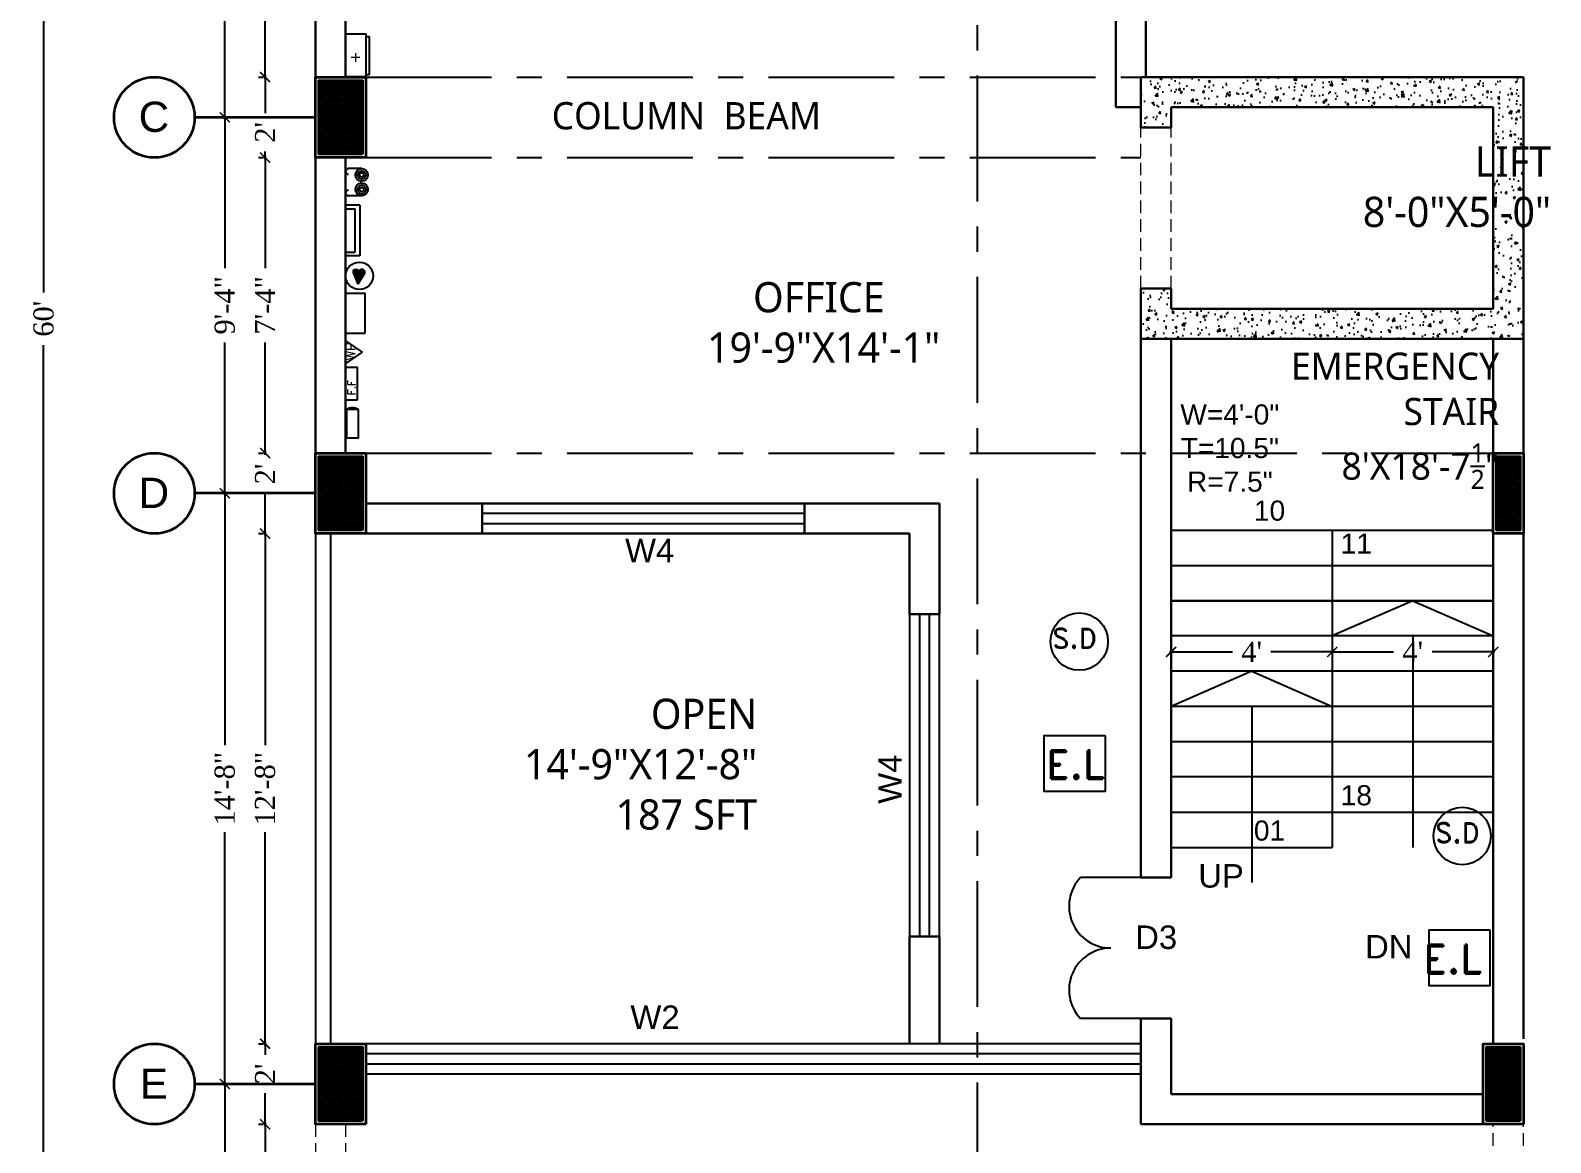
# Model space of a CAD drawing. Header units: inches. Extents: x 137014 to 144844, y -150241 to -148176.
# Drawn here: x 139589.9 to 140042.9, y -150049.7 to -149718.4 of the extents above; entities that cross this region are included whole.
import ezdxf

# ---------------------------------------------------------------- set-up
doc = ezdxf.new("R2010")
doc.units = ezdxf.units.IN
doc.header["$LTSCALE"] = 15
doc.header["$MEASUREMENT"] = 0
doc.header["$PDMODE"] = 2
for name, pattern in [('CENTER', [2, 1.25, -0.25, 0.25, -0.25]), ('DASHEDX2', [1.5, 1, -0.5]), ('HIDDEN', [0.375, 0.25, -0.125])]:
    doc.linetypes.add(name, pattern=pattern)
doc.layers.get('0').update_dxf_attribs({"linetype": 'CONTINUOUS'})
doc.layers.get('Defpoints').update_dxf_attribs({"linetype": 'CONTINUOUS'})
for name, color, linetype in [('COLUMN', 4, 'CONTINUOUS'), ('Column Hatch', 32, 'CONTINUOUS'), ('dimenion', 8, 'CONTINUOUS'), ('door', 74, 'CONTINUOUS'), ('dooted', 7, 'DASHEDX2'), ('HATCH', 252, 'CONTINUOUS'), ('stair', 31, 'CONTINUOUS'), ('TEXT', 2, 'CONTINUOUS'), ('WINDOW', 140, 'CONTINUOUS')]:
    doc.layers.add(name, color=color, linetype=linetype)
for name, color, linetype, lineweight in [('DOTTED', 255, 'HIDDEN', 5), ('tex2', 2, 'CONTINUOUS', 0), ('WALL', 1, 'CONTINUOUS', 30)]:
    doc.layers.add(name, color=color, linetype=linetype, lineweight=lineweight)
doc.styles.add('01', font='arial.ttf', dxfattribs={"height": 5})
doc.styles.add('arial', font='times.ttf')
doc.styles.get("Standard").update_dxf_attribs({"font": 'romand.shx', "height": 8})
doc.styles.add('times', font='times.ttf', dxfattribs={"height": 6})
doc.dimstyles.new('NAUMAN', dxfattribs={"dimtxt": 7, "dimasz": 3, "dimexe": 0.5, "dimexo": 2, "dimgap": 3, "dimtad": 0, "dimdec": 1, "dimzin": 0, "dimdsep": 46, "dimlunit": 4, "dimtxsty": 'times', "dimblk1": 'ARCHTICK', "dimblk2": 'ARCHTICK', "dimsah": 1, "dimcen": 0, "dimdle": 0.5, "dimclrd": 256, "dimclre": 256, "dimclrt": 2, "dimadec": 0, "dimazin": 0, "dimtfac": 1, "dimtdec": 1, "dimtix": 1, "dimtofl": 0, "dimtmove": 1, "dimatfit": 3, "dimldrblk": 'ARCHTICK', "dimfxl": 4, "dimtolj": 1, "dimtzin": 0, "dimarcsym": 0})

# ---------------------------------------------------------------- blocks, each defined once
blk = doc.blocks.new('_ARCHTICK')
at = {"color": 0, "linetype": 'ByBlock', "const_width": 0.15}
blk.add_lwpolyline([(-0.5, -0.5), (0.5, 0.5)], dxfattribs=at)
blk = doc.blocks.new('*D834')
at = {"layer": 'Defpoints', "color": 0, "ltscale": 5, "transparency": 16777216}
for p in [(139977.81, -149898.78), (140025.81, -149898.78), (140025.81, -149903.53)]:
    blk.add_point(p, dxfattribs=at)
at = {"layer": 'dimenion', "lineweight": -2, "ltscale": 5, "transparency": 16777216}
for p, q in [((139977.81, -149900.78), (139977.81, -149904.03)), ((140025.81, -149900.78), (140025.81, -149904.03)), ((139977.31, -149903.53), (139996.06, -149903.53)), ((140026.31, -149903.53), (140007.57, -149903.53))]:
    blk.add_line(p, q, dxfattribs=at)
at = {"layer": 'dimenion', "lineweight": -2, "ltscale": 5, "transparency": 16777216, "xscale": 3, "yscale": 3, "zscale": 3, "rotation": 180}
blk.add_blockref('_ARCHTICK', (139977.81, -149903.53), dxfattribs=at)
at = {"layer": 'dimenion', "lineweight": -2, "ltscale": 5, "transparency": 16777216, "xscale": 3, "yscale": 3, "zscale": 3}
blk.add_blockref('_ARCHTICK', (140025.81, -149903.53), dxfattribs=at)
at = {"layer": 'dimenion', "color": 2, "ltscale": 5, "transparency": 16777216, "insert": (140001.81, -149903.53), "char_height": 6, "attachment_point": 5, "style": 'times'}
blk.add_mtext("\\A1;4'", dxfattribs=at)
blk = doc.blocks.new('*D835')
at = {"layer": 'Defpoints', "color": 0, "ltscale": 5, "transparency": 16777216}
for p in [(139929.81, -149898.78), (139977.81, -149898.78), (139929.81, -149903.53)]:
    blk.add_point(p, dxfattribs=at)
at = {"layer": 'dimenion', "lineweight": -2, "ltscale": 5, "transparency": 16777216}
for p, q in [((139929.81, -149900.78), (139929.81, -149904.03)), ((139977.81, -149900.78), (139977.81, -149904.03)), ((139929.31, -149903.53), (139948.06, -149903.53)), ((139978.31, -149903.53), (139959.57, -149903.53))]:
    blk.add_line(p, q, dxfattribs=at)
at = {"layer": 'dimenion', "lineweight": -2, "ltscale": 5, "transparency": 16777216, "xscale": 3, "yscale": 3, "zscale": 3, "rotation": 180}
blk.add_blockref('_ARCHTICK', (139929.81, -149903.53), dxfattribs=at)
at = {"layer": 'dimenion', "lineweight": -2, "ltscale": 5, "transparency": 16777216, "xscale": 3, "yscale": 3, "zscale": 3}
blk.add_blockref('_ARCHTICK', (139977.81, -149903.53), dxfattribs=at)
at = {"layer": 'dimenion', "color": 2, "ltscale": 5, "transparency": 16777216, "insert": (139953.81, -149903.53), "char_height": 6, "attachment_point": 5, "style": 'times'}
blk.add_mtext("\\A1;4'", dxfattribs=at)
blk = doc.blocks.new('ddd')
at = {"layer": 'Column Hatch', "lineweight": 35}
h = blk.add_hatch(dxfattribs=at)
h.set_pattern_fill('ANSI37', color=256, scale=6, angle=270)
h.paths.add_polyline_path([(1, -23), (11, -23), (11, -1), (1, -1)])
at = {"layer": 'COLUMN', "lineweight": 35}
blk.add_lwpolyline([(0, -24), (12, -24), (12, 0), (0, 0)], close=True, dxfattribs=at)
at = {"layer": 'Column Hatch', "lineweight": 35}
blk.add_lwpolyline([(1, -23), (11, -23), (11, -1), (1, -1)], close=True, dxfattribs=at)
blk = doc.blocks.new('*D933')
at = {"layer": 'Defpoints', "color": 0, "ltscale": 5, "transparency": 16777216}
for p in [(139593.81, -149444.28), (139593.81, -150164.28), (139593.81, -150164.28)]:
    blk.add_point(p, dxfattribs=at)
at = {"layer": 'HATCH', "lineweight": -2, "ltscale": 5, "transparency": 16777216}
for p, q in [((139593.81, -149443.78), (139593.81, -149796.43)), ((139591.81, -149444.28), (139593.31, -149444.28)), ((139593.81, -150164.78), (139593.81, -149812.13)), ((139591.81, -150164.28), (139593.31, -150164.28))]:
    blk.add_line(p, q, dxfattribs=at)
at = {"layer": 'HATCH', "lineweight": -2, "ltscale": 5, "transparency": 16777216, "xscale": 3, "yscale": 3, "zscale": 3}
for p, rotation in [((139593.81, -149444.28), 90), ((139593.81, -150164.28), 270)]:
    blk.add_blockref('_ARCHTICK', p, dxfattribs=dict(at, rotation=rotation))
at = {"layer": 'HATCH', "color": 2, "ltscale": 5, "transparency": 16777216, "insert": (139593.81, -149804.28), "char_height": 6, "attachment_point": 5, "rotation": 90, "style": 'times'}
blk.add_mtext("\\A1;60'", dxfattribs=at)
blk = doc.blocks.new('*D983')
at = {"layer": 'Defpoints', "color": 0, "ltscale": 5, "transparency": 16777216}
for p in [(139647.81, -149582.28), (139647.81, -149744.28), (139647.81, -149744.28)]:
    blk.add_point(p, dxfattribs=at)
at = {"layer": 'HATCH', "lineweight": -2, "ltscale": 5, "transparency": 16777216}
for p, q in [((139645.81, -149582.28), (139647.31, -149582.28)), ((139647.81, -149581.78), (139647.81, -149650.37)), ((139647.81, -149744.78), (139647.81, -149676.2)), ((139645.81, -149744.28), (139647.31, -149744.28))]:
    blk.add_line(p, q, dxfattribs=at)
at = {"layer": 'HATCH', "lineweight": -2, "ltscale": 5, "transparency": 16777216, "xscale": 3, "yscale": 3, "zscale": 3}
for p, rotation in [((139647.81, -149582.28), 90), ((139647.81, -149744.28), 270)]:
    blk.add_blockref('_ARCHTICK', p, dxfattribs=dict(at, rotation=rotation))
at = {"layer": 'HATCH', "color": 2, "ltscale": 5, "transparency": 16777216, "insert": (139647.81, -149663.28), "char_height": 6, "attachment_point": 5, "rotation": 90, "style": 'times'}
blk.add_mtext('\\A1;13\'-6"', dxfattribs=at)
blk = doc.blocks.new('*D984')
at = {"layer": 'Defpoints', "color": 0, "ltscale": 5, "transparency": 16777216}
for p in [(139647.81, -149744.28), (139647.81, -149856.28), (139647.81, -149856.28)]:
    blk.add_point(p, dxfattribs=at)
at = {"layer": 'HATCH', "lineweight": -2, "ltscale": 5, "transparency": 16777216}
for p, q in [((139645.81, -149744.28), (139647.31, -149744.28)), ((139647.81, -149743.78), (139647.81, -149789.24)), ((139647.81, -149856.78), (139647.81, -149811.33)), ((139645.81, -149856.28), (139647.31, -149856.28))]:
    blk.add_line(p, q, dxfattribs=at)
at = {"layer": 'HATCH', "lineweight": -2, "ltscale": 5, "transparency": 16777216, "xscale": 3, "yscale": 3, "zscale": 3}
for p, rotation in [((139647.81, -149744.28), 90), ((139647.81, -149856.28), 270)]:
    blk.add_blockref('_ARCHTICK', p, dxfattribs=dict(at, rotation=rotation))
at = {"layer": 'HATCH', "color": 2, "ltscale": 5, "transparency": 16777216, "insert": (139647.81, -149800.28), "char_height": 6, "attachment_point": 5, "rotation": 90, "style": 'times'}
blk.add_mtext('\\A1;9\'-4"', dxfattribs=at)
blk = doc.blocks.new('*D985')
at = {"layer": 'Defpoints', "color": 0, "ltscale": 5, "transparency": 16777216}
for p in [(139647.81, -149856.28), (139647.81, -150032.28), (139647.81, -150032.28)]:
    blk.add_point(p, dxfattribs=at)
at = {"layer": 'HATCH', "lineweight": -2, "ltscale": 5, "transparency": 16777216}
for p, q in [((139645.81, -149856.28), (139647.31, -149856.28)), ((139647.81, -149855.78), (139647.81, -149931.37)), ((139647.81, -150032.78), (139647.81, -149957.2)), ((139645.81, -150032.28), (139647.31, -150032.28))]:
    blk.add_line(p, q, dxfattribs=at)
at = {"layer": 'HATCH', "lineweight": -2, "ltscale": 5, "transparency": 16777216, "xscale": 3, "yscale": 3, "zscale": 3}
for p, rotation in [((139647.81, -149856.28), 90), ((139647.81, -150032.28), 270)]:
    blk.add_blockref('_ARCHTICK', p, dxfattribs=dict(at, rotation=rotation))
at = {"layer": 'HATCH', "color": 2, "ltscale": 5, "transparency": 16777216, "insert": (139647.81, -149944.28), "char_height": 6, "attachment_point": 5, "rotation": 90, "style": 'times'}
blk.add_mtext('\\A1;14\'-8"', dxfattribs=at)
blk = doc.blocks.new('*D986')
at = {"layer": 'Defpoints', "color": 0, "ltscale": 5, "transparency": 16777216}
for p in [(139647.81, -150032.28), (139647.81, -150155.28), (139647.81, -150155.28)]:
    blk.add_point(p, dxfattribs=at)
at = {"layer": 'HATCH', "lineweight": -2, "ltscale": 5, "transparency": 16777216}
for p, q in [((139645.81, -150032.28), (139647.31, -150032.28)), ((139647.81, -150031.78), (139647.81, -150080.87)), ((139647.81, -150155.78), (139647.81, -150106.7)), ((139645.81, -150155.28), (139647.31, -150155.28))]:
    blk.add_line(p, q, dxfattribs=at)
at = {"layer": 'HATCH', "lineweight": -2, "ltscale": 5, "transparency": 16777216, "xscale": 3, "yscale": 3, "zscale": 3}
for p, rotation in [((139647.81, -150032.28), 90), ((139647.81, -150155.28), 270)]:
    blk.add_blockref('_ARCHTICK', p, dxfattribs=dict(at, rotation=rotation))
at = {"layer": 'HATCH', "color": 2, "ltscale": 5, "transparency": 16777216, "insert": (139647.81, -150093.78), "char_height": 6, "attachment_point": 5, "rotation": 90, "style": 'times'}
blk.add_mtext('\\A1;10\'-3"', dxfattribs=at)
blk = doc.blocks.new('*D991')
at = {"layer": 'Defpoints', "color": 0, "ltscale": 5, "transparency": 16777216}
for p in [(139659.81, -149594.28), (139659.81, -149732.28), (139659.81, -149732.28)]:
    blk.add_point(p, dxfattribs=at)
at = {"layer": 'HATCH', "lineweight": -2, "ltscale": 5, "transparency": 16777216}
for p, q in [((139657.81, -149594.28), (139659.31, -149594.28)), ((139659.81, -149593.78), (139659.81, -149650.37)), ((139659.81, -149732.78), (139659.81, -149676.2)), ((139657.81, -149732.28), (139659.31, -149732.28))]:
    blk.add_line(p, q, dxfattribs=at)
at = {"layer": 'HATCH', "lineweight": -2, "ltscale": 5, "transparency": 16777216, "xscale": 3, "yscale": 3, "zscale": 3}
for p, rotation in [((139659.81, -149594.28), 90), ((139659.81, -149732.28), 270)]:
    blk.add_blockref('_ARCHTICK', p, dxfattribs=dict(at, rotation=rotation))
at = {"layer": 'HATCH', "color": 2, "ltscale": 5, "transparency": 16777216, "insert": (139659.81, -149663.28), "char_height": 6, "attachment_point": 5, "rotation": 90, "style": 'times'}
blk.add_mtext('\\A1;11\'-6"', dxfattribs=at)
blk = doc.blocks.new('*D992')
at = {"layer": 'Defpoints', "color": 0, "ltscale": 5, "transparency": 16777216}
for p in [(139659.81, -149732.28), (139659.81, -149756.28), (139659.81, -149756.28)]:
    blk.add_point(p, dxfattribs=at)
at = {"layer": 'HATCH', "lineweight": -2, "ltscale": 5, "transparency": 16777216}
for p, q in [((139657.81, -149732.28), (139659.31, -149732.28)), ((139659.81, -149731.78), (139659.81, -149743.02)), ((139657.81, -149756.28), (139659.31, -149756.28)), ((139659.81, -149756.78), (139659.81, -149754.48))]:
    blk.add_line(p, q, dxfattribs=at)
at = {"layer": 'HATCH', "lineweight": -2, "ltscale": 5, "transparency": 16777216, "xscale": 3, "yscale": 3, "zscale": 3}
for p, rotation in [((139659.81, -149732.28), 90), ((139659.81, -149756.28), 270)]:
    blk.add_blockref('_ARCHTICK', p, dxfattribs=dict(at, rotation=rotation))
at = {"layer": 'HATCH', "color": 2, "ltscale": 5, "transparency": 16777216, "insert": (139659.81, -149748.75), "char_height": 6, "attachment_point": 5, "rotation": 90, "style": 'times'}
blk.add_mtext("\\A1;2'", dxfattribs=at)
blk = doc.blocks.new('*D993')
at = {"layer": 'Defpoints', "color": 0, "ltscale": 5, "transparency": 16777216}
for p in [(139659.81, -149756.28), (139659.81, -149844.28), (139659.81, -149844.28)]:
    blk.add_point(p, dxfattribs=at)
at = {"layer": 'HATCH', "lineweight": -2, "ltscale": 5, "transparency": 16777216}
for p, q in [((139657.81, -149756.28), (139659.31, -149756.28)), ((139659.81, -149755.78), (139659.81, -149789.23)), ((139659.81, -149844.78), (139659.81, -149811.34)), ((139657.81, -149844.28), (139659.31, -149844.28))]:
    blk.add_line(p, q, dxfattribs=at)
at = {"layer": 'HATCH', "lineweight": -2, "ltscale": 5, "transparency": 16777216, "xscale": 3, "yscale": 3, "zscale": 3}
for p, rotation in [((139659.81, -149756.28), 90), ((139659.81, -149844.28), 270)]:
    blk.add_blockref('_ARCHTICK', p, dxfattribs=dict(at, rotation=rotation))
at = {"layer": 'HATCH', "color": 2, "ltscale": 5, "transparency": 16777216, "insert": (139659.81, -149800.28), "char_height": 6, "attachment_point": 5, "rotation": 90, "style": 'times'}
blk.add_mtext('\\A1;7\'-4"', dxfattribs=at)
blk = doc.blocks.new('*D994')
at = {"layer": 'Defpoints', "color": 0, "ltscale": 5, "transparency": 16777216}
for p in [(139659.81, -149844.28), (139659.81, -149868.28), (139659.81, -149868.28)]:
    blk.add_point(p, dxfattribs=at)
at = {"layer": 'HATCH', "lineweight": -2, "ltscale": 5, "transparency": 16777216}
for p, q in [((139657.81, -149844.28), (139659.31, -149844.28)), ((139659.81, -149843.78), (139659.81, -149844.81)), ((139659.81, -149868.78), (139659.81, -149856.27)), ((139657.81, -149868.28), (139659.31, -149868.28))]:
    blk.add_line(p, q, dxfattribs=at)
at = {"layer": 'HATCH', "lineweight": -2, "ltscale": 5, "transparency": 16777216, "xscale": 3, "yscale": 3, "zscale": 3}
for p, rotation in [((139659.81, -149844.28), 90), ((139659.81, -149868.28), 270)]:
    blk.add_blockref('_ARCHTICK', p, dxfattribs=dict(at, rotation=rotation))
at = {"layer": 'HATCH', "color": 2, "ltscale": 5, "transparency": 16777216, "insert": (139659.81, -149850.54), "char_height": 6, "attachment_point": 5, "rotation": 90, "style": 'times'}
blk.add_mtext("\\A1;2'", dxfattribs=at)
blk = doc.blocks.new('*D995')
at = {"layer": 'Defpoints', "color": 0, "ltscale": 5, "transparency": 16777216}
for p in [(139659.81, -149868.28), (139659.81, -150020.28), (139659.81, -150020.28)]:
    blk.add_point(p, dxfattribs=at)
at = {"layer": 'HATCH', "lineweight": -2, "ltscale": 5, "transparency": 16777216}
for p, q in [((139657.81, -149868.28), (139659.31, -149868.28)), ((139659.81, -149867.78), (139659.81, -149931.37)), ((139659.81, -150020.78), (139659.81, -149957.2)), ((139657.81, -150020.28), (139659.31, -150020.28))]:
    blk.add_line(p, q, dxfattribs=at)
at = {"layer": 'HATCH', "lineweight": -2, "ltscale": 5, "transparency": 16777216, "xscale": 3, "yscale": 3, "zscale": 3}
for p, rotation in [((139659.81, -149868.28), 90), ((139659.81, -150020.28), 270)]:
    blk.add_blockref('_ARCHTICK', p, dxfattribs=dict(at, rotation=rotation))
at = {"layer": 'HATCH', "color": 2, "ltscale": 5, "transparency": 16777216, "insert": (139659.81, -149944.28), "char_height": 6, "attachment_point": 5, "rotation": 90, "style": 'times'}
blk.add_mtext('\\A1;12\'-8"', dxfattribs=at)
blk = doc.blocks.new('*D996')
at = {"layer": 'Defpoints', "color": 0, "ltscale": 5, "transparency": 16777216}
for p in [(139659.81, -150020.28), (139659.81, -150044.28), (139659.81, -150044.28)]:
    blk.add_point(p, dxfattribs=at)
at = {"layer": 'HATCH', "lineweight": -2, "ltscale": 5, "transparency": 16777216}
for p, q in [((139657.81, -150020.28), (139659.31, -150020.28)), ((139659.81, -150019.78), (139659.81, -150023.56)), ((139659.81, -150044.78), (139659.81, -150035.01)), ((139657.81, -150044.28), (139659.31, -150044.28))]:
    blk.add_line(p, q, dxfattribs=at)
at = {"layer": 'HATCH', "lineweight": -2, "ltscale": 5, "transparency": 16777216, "xscale": 3, "yscale": 3, "zscale": 3}
for p, rotation in [((139659.81, -150020.28), 90), ((139659.81, -150044.28), 270)]:
    blk.add_blockref('_ARCHTICK', p, dxfattribs=dict(at, rotation=rotation))
at = {"layer": 'HATCH', "color": 2, "ltscale": 5, "transparency": 16777216, "insert": (139659.81, -150029.28), "char_height": 6, "attachment_point": 5, "rotation": 90, "style": 'times'}
blk.add_mtext("\\A1;2'", dxfattribs=at)
blk = doc.blocks.new('*D997')
at = {"layer": 'Defpoints', "color": 0, "ltscale": 5, "transparency": 16777216}
for p in [(139659.81, -150044.28), (139659.81, -150146.28), (139659.81, -150146.28)]:
    blk.add_point(p, dxfattribs=at)
at = {"layer": 'HATCH', "lineweight": -2, "ltscale": 5, "transparency": 16777216}
for p, q in [((139657.81, -150044.28), (139659.31, -150044.28)), ((139659.81, -150043.78), (139659.81, -150084.33)), ((139659.81, -150146.78), (139659.81, -150106.23)), ((139657.81, -150146.28), (139659.31, -150146.28))]:
    blk.add_line(p, q, dxfattribs=at)
at = {"layer": 'HATCH', "lineweight": -2, "ltscale": 5, "transparency": 16777216, "xscale": 3, "yscale": 3, "zscale": 3}
for p, rotation in [((139659.81, -150044.28), 90), ((139659.81, -150146.28), 270)]:
    blk.add_blockref('_ARCHTICK', p, dxfattribs=dict(at, rotation=rotation))
at = {"layer": 'HATCH', "color": 2, "ltscale": 5, "transparency": 16777216, "insert": (139659.81, -150095.28), "char_height": 6, "attachment_point": 5, "rotation": 90, "style": 'times'}
blk.add_mtext('\\A1;8\'-6"', dxfattribs=at)

msp = doc.modelspace()

# ---------------------------------------------------------------- hatches: boundary and pattern name
for points in [[(139688.59569, -149763.3107), (139688.5957, -149763.37347, 1), (139688.5957, -149763.81219), (139688.5957, -149763.87496, -0.999991376)], [(139686.01057, -149790.46339, -1), (139687.75128, -149790.46339, -1.153352938), (139689.48842, -149790.71207), (139687.49617, -149793.92654)], [(139687.60079, -149831.28685), (139684.03418, -149831.28685, -0.26545942)]]:
    msp.add_hatch(color=256).paths.add_polyline_path(points)
at = {"layer": 'Column Hatch', "lineweight": 35}
h = msp.add_hatch(dxfattribs=at)
h.set_pattern_fill('ANSI37', color=256, scale=0.25)
h.set_pattern_definition([(45, (140022.8148, -149732.28335), (-0.561266, 0.561266), []), (135, (140022.8148, -149732.28335), (-0.561266, -0.561266), [])])
h.paths.add_polyline_path([(139688.81484, -149755.28335), (139675.81484, -149755.28335), (139675.81484, -149733.28335), (139688.81484, -149733.28335)])
h = msp.add_hatch(dxfattribs=at)
h.set_pattern_fill('ANSI37', color=256, scale=0.25)
h.set_pattern_definition([(45, (140022.8148, -149844.28335), (-0.561266, 0.561266), []), (135, (140022.8148, -149844.28335), (-0.561266, -0.561266), [])])
h.paths.add_polyline_path([(139688.81484, -149867.28335), (139675.81484, -149867.28335), (139675.81484, -149845.28335), (139688.81484, -149845.28335)])
h = msp.add_hatch(dxfattribs=at)
h.set_pattern_fill('ANSI37', color=256, scale=0.25)
h.set_pattern_definition([(45, (140025.8148, -150003.28335), (-0.561266, 0.561266), []), (135, (140025.8148, -150003.28335), (-0.561266, -0.561266), [])])
h.paths.add_polyline_path([(140026.81484, -149845.28335), (140033.81484, -149845.28335), (140033.81484, -149867.28335), (140026.81484, -149867.28335)])
h = msp.add_hatch(dxfattribs=at)
h.set_pattern_fill('ANSI37', color=256, scale=0.25)
h.set_pattern_definition([(45, (140022.8148, -150020.28335), (-0.561266, 0.561266), []), (135, (140022.8148, -150020.28335), (-0.561266, -0.561266), [])])
h.paths.add_polyline_path([(139688.81484, -150043.28335), (139675.81484, -150043.28335), (139675.81484, -150021.28335), (139688.81484, -150021.28335)])
at = {"layer": 'HATCH'}
h = msp.add_hatch(dxfattribs=at)
h.set_pattern_fill('AR-CONC', color=256, style=0)
h.set_pattern_definition([(50, (-477.938, -13315.3474), (7.17260183, -0.62752135), [0.75, -8.25]), (355, (-477.938, -13315.3474), (-1.38751334, 7.52192134), [0.6, -6.6]), (100.4514, (-477.3405, -13315.4), (5.78509382, 6.89439542), [0.6374019, -7.01142112]), (46.1842, (-477.938, -13313.347), (10.6724105, -1.65519014), [1.125, -12.375]), (96.6356, (-477.049, -13313.485), (9.34662706, 9.7411787), [0.9561029, -10.51713]), (351.1842, (-477.938, -13313.347), (9.34661945, 9.741186), [0.9, -9.9]), (21, (-476.938, -13313.8474), (5.96907052, -4.0261889), [0.75, -8.25]), (326, (-476.938, -13313.8474), (2.43315332, 7.25150045), [0.6, -6.6]), (71.4514, (-476.441, -13314.183), (8.40222629, 3.22530497), [0.6374019, -7.01142112]), (37.5, (-477.9382, -13315.3474), (0.121598553, 3.328938538), [0, -6.52, 0, -6.7, 0, -6.625]), (7.5, (-477.938, -13315.3474), (2.630695374, 3.94411712), [0, -3.82, 0, -6.37, 0, -2.525]), (327.5, (-480.1682, -13315.3474), (5.33822436, -0.225548717), [0, -2.5, 0, -7.8, 0, -10.35]), (317.5, (-481.168, -13315.3474), (5.83186169, 1.00104982), [0, -3.25, 0, -5.18, 0, -7.35])])
h.paths.add_polyline_path([(139929.81484, -149741.28335), (139929.81484, -149747.28335), (139920.81484, -149747.28335), (139920.81484, -149732.28335), (140034.81484, -149732.28335), (140034.81484, -149810.28335), (139920.81484, -149810.28335), (139920.81484, -149795.28335), (139929.81484, -149795.28335), (139929.81484, -149801.28335), (140025.81484, -149801.28335), (140025.81484, -149741.28335)])

# ---------------------------------------------------------------- linework, layer by layer
at = {"ltscale": 0.22}
for p, q in [((139689.96279, -149720.15757), (139690.9044, -149720.15757)), ((139690.9044, -149731.51449), (139690.9044, -149720.15757)), ((139689.96279, -149731.51449), (139690.9044, -149731.51449)), ((139683.81484, -149817.59576), (139683.81484, -149810.89315)), ((139683.81484, -149810.89315), (139688.70297, -149814.24445)), ((139688.70297, -149814.24445), (139683.81484, -149817.59576))]:
    msp.add_line(p, q, dxfattribs=at)
for p, q in [((139688.5957, -149759.54425), (139684.65541, -149759.54425)), ((139688.5957, -149763.37347), (139688.59569, -149763.3107)), ((139688.5957, -149763.81219), (139688.5957, -149763.87496)), ((139688.5957, -149767.64141), (139684.65541, -149767.64141)), ((139688.02947, -149770.44681), (139683.81484, -149770.44681)), ((139683.81484, -149770.44681), (139683.81484, -149771.56438)), ((139683.81484, -149771.56438), (139686.637, -149771.56438)), ((139686.637, -149784.42885), (139686.637, -149771.56438)), ((139688.02947, -149770.44681), (139688.02947, -149785.54641)), ((139683.81484, -149784.42885), (139686.637, -149784.42885)), ((139683.81484, -149785.54641), (139683.81484, -149784.42885)), ((139688.02947, -149785.54641), (139683.81484, -149785.54641)), ((139686.01057, -149790.46339), (139687.49617, -149793.92654)), ((139689.23892, -149791.11464), (139687.49617, -149793.92654))]:
    msp.add_line(p, q)
for points in [[(139683.81484, -149719.52982), (139683.81484, -149732.14223), (139689.96279, -149732.14223), (139689.96279, -149719.52982)], [(139687.30912, -149828.4372), (139687.30912, -149818.83423), (139683.81484, -149818.83423), (139683.81484, -149828.4372)], [(139910.2377, -149928.54294), (139891.87844, -149928.54294), (139891.87844, -149945.04212), (139910.2377, -149945.04212)], [(140024.91724, -149986.46665), (140006.55798, -149986.46665), (140006.55798, -150002.96583), (140024.91724, -150002.96583)]]:
    msp.add_lwpolyline(points, close=True, dxfattribs=at)
at = {"color": 2}
msp.add_lwpolyline([(139689.66233, -149808.58909), (139689.66233, -149796.76159), (139683.81484, -149796.76159), (139683.81484, -149808.58909)], close=True, dxfattribs=at)
msp.add_lwpolyline([(139687.60079, -149831.28685), (139684.03418, -149831.28685), (139684.03418, -149839.79103), (139687.60079, -149839.79103)], close=True)
for centre, radius in [((139688.5957, -149761.42747), 1.88322), ((139688.5957, -149761.42747), 1.25548), ((139688.5957, -149761.42747), 0.62774), ((139688.5957, -149765.75819), 1.88322), ((139688.5957, -149765.75819), 1.25548), ((139688.5957, -149765.75819), 0.62774), ((139687.90002, -149791.47546), 4.08518)]:
    msp.add_circle(centre, radius)
at = {"ltscale": 0.22}
for centre in [(139902.44205, -149900.45426), (140016.54986, -149958.37797)]:
    msp.add_circle(centre, 8.55115, dxfattribs=at)
for centre, radius, start, end in [((139684.65541, -149760.38482), 0.84057, 90, 270), ((139688.5957, -149763.59283), 0.28213, 90, 270), ((139688.5957, -149763.59283), 0.21936, 90, 270), ((139684.65541, -149766.80084), 0.84057, 90, 270), ((139686.88093, -149790.46339), 0.87035, 0, 180), ((139688.63765, -149790.46339), 0.88637, 312.7147128, 180), ((139685.81749, -149834.40905), 3.5956, 60.2663603, 119.7336397)]:
    msp.add_arc(centre, radius, start, end)
at = {"layer": 'COLUMN', "lineweight": 35}
for p, q in [((139674.81484, -149744.28335), (139638.81484, -149744.28335)), ((139674.81484, -149856.28335), (139638.81484, -149856.28335)), ((139674.81484, -150032.28335), (139638.81484, -150032.28335))]:
    msp.add_line(p, q, dxfattribs=at)
for points in [[(139689.81484, -149756.28335), (139674.81484, -149756.28335), (139674.81484, -149732.28335), (139689.81484, -149732.28335)], [(139689.81484, -149868.28335), (139674.81484, -149868.28335), (139674.81484, -149844.28335), (139689.81484, -149844.28335)], [(140025.81484, -149844.28335), (140034.81484, -149844.28335), (140034.81484, -149868.28335), (140025.81484, -149868.28335)], [(139689.81484, -150044.28335), (139674.81484, -150044.28335), (139674.81484, -150020.28335), (139689.81484, -150020.28335)]]:
    msp.add_lwpolyline(points, close=True, dxfattribs=at)
for centre in [(139626.81484, -149744.28335), (139626.81484, -149856.28335), (139626.81484, -150032.28335)]:
    msp.add_circle(centre, 12, dxfattribs=at)
at = {"layer": 'Column Hatch', "lineweight": 35}
for points in [[(139688.81484, -149755.28335), (139675.81484, -149755.28335), (139675.81484, -149733.28335), (139688.81484, -149733.28335)], [(139688.81484, -149867.28335), (139675.81484, -149867.28335), (139675.81484, -149845.28335), (139688.81484, -149845.28335)], [(140026.81484, -149845.28335), (140033.81484, -149845.28335), (140033.81484, -149867.28335), (140026.81484, -149867.28335)], [(139688.81484, -150043.28335), (139675.81484, -150043.28335), (139675.81484, -150021.28335), (139688.81484, -150021.28335)]]:
    msp.add_lwpolyline(points, close=True, dxfattribs=at)
at = {"layer": 'door'}
for p, q in [((139920.81484, -149970.78335), (139902.81484, -149970.78335)), ((139920.81484, -150012.78335), (139902.81484, -150012.78335))]:
    msp.add_line(p, q, dxfattribs=at)
for centre, start, end in [((139911.81484, -149979.35478), 136.397181, 270), ((139911.81484, -150004.21192), 90, 223.602819)]:
    msp.add_arc(centre, 12.42857, start, end, dxfattribs=at)
at = {"layer": 'dooted', "linetype": 'CENTER', "ltscale": 2}
for p, q in [((139872.02182, -149431.83098), (139872.02182, -150215.89934)), ((139689.81484, -149732.28335), (139920.81484, -149732.28335)), ((139689.81484, -149756.28335), (139920.81484, -149756.28335)), ((139689.81484, -149844.28335), (140025.81484, -149844.28335))]:
    msp.add_line(p, q, dxfattribs=at)
at = {"layer": 'DOTTED'}
for p, q in [((139920.81484, -149795.28335), (139920.81484, -149747.28335)), ((139929.81484, -149795.28335), (139929.81484, -149747.28335)), ((139674.81484, -150044.28335), (139674.81484, -150146.28335)), ((139683.81484, -150044.28335), (139683.81484, -150146.28335)), ((140025.81484, -150146.28335), (140025.81484, -150044.28335)), ((140034.81484, -150146.28335), (140034.81484, -150044.28335))]:
    msp.add_line(p, q, dxfattribs=at)
at = {"layer": 'stair'}
for p, q in [((139929.81484, -149867.28335), (140025.81484, -149867.28335)), ((139977.81484, -149867.28335), (139977.81484, -149961.78335)), ((139929.81484, -149877.78335), (140025.81484, -149877.78335)), ((139929.81484, -149888.28335), (140025.81484, -149888.28335)), ((139977.81484, -149888.28335), (139929.81484, -149888.28335)), ((139953.81484, -149888.28335), (139944.81484, -149888.28335)), ((140025.81484, -149888.28335), (139977.81484, -149888.28335)), ((140001.81484, -149888.28335), (139977.81484, -149898.78335)), ((140001.81484, -149888.28335), (139992.81484, -149888.28335)), ((140001.81484, -149888.28335), (140025.81484, -149898.78335)), ((139977.81484, -149898.78335), (139929.81484, -149898.78335)), ((140025.81484, -149898.78335), (139977.81484, -149898.78335)), ((140001.81484, -149898.78335), (140001.81484, -149961.78335)), ((139977.81484, -149909.28335), (139929.81484, -149909.28335)), ((139953.81484, -149909.28335), (139929.81484, -149919.78335)), ((139953.81484, -149909.28335), (139977.81484, -149919.78335)), ((140025.81484, -149909.28335), (139977.81484, -149909.28335)), ((139977.81484, -149919.78335), (139929.81484, -149919.78335)), ((139953.81484, -149919.78335), (139953.81484, -149972.28335)), ((140025.81484, -149919.78335), (139977.81484, -149919.78335)), ((139977.81484, -149930.28335), (139929.81484, -149930.28335)), ((140025.81484, -149930.28335), (139977.81484, -149930.28335)), ((139977.81484, -149940.78335), (139929.81484, -149940.78335)), ((140025.81484, -149940.78335), (139977.81484, -149940.78335)), ((139929.81484, -149951.28335), (139977.81484, -149951.28335)), ((139977.81484, -149951.28335), (140025.81484, -149951.28335)), ((139929.81484, -149961.78335), (139977.81484, -149961.78335))]:
    msp.add_line(p, q, dxfattribs=at)
at = {"layer": 'WALL'}
for p, q in [((139913.31484, -149741.28335), (139913.31484, -149579.28335)), ((139674.81484, -149732.28335), (139674.81484, -149594.28335)), ((139683.81484, -149594.28335), (139683.81484, -149732.28335)), ((139922.31484, -149732.28335), (139922.31484, -149594.28335)), ((139920.81484, -149732.28335), (140034.81484, -149732.28335)), ((139920.81484, -149732.28335), (139920.81484, -149747.28335)), ((140034.81484, -149810.28335), (140034.81484, -149732.28335)), ((139913.31484, -149741.28335), (139920.81484, -149741.28335)), ((139929.81484, -149741.28335), (140025.81484, -149741.28335)), ((139929.81484, -149741.28335), (139929.81484, -149747.28335)), ((140025.81484, -149801.28335), (140025.81484, -149741.28335)), ((139929.81484, -149747.28335), (139920.81484, -149747.28335)), ((139674.81484, -149756.28335), (139674.81484, -149844.28335)), ((139683.81484, -149756.28335), (139683.81484, -149844.28335)), ((139920.81484, -149795.28335), (139920.81484, -149810.28335)), ((139929.81484, -149795.28335), (139920.81484, -149795.28335)), ((139929.81484, -149795.28335), (139929.81484, -149801.28335)), ((139929.81484, -149801.28335), (140025.81484, -149801.28335)), ((139920.81484, -149810.28335), (140034.81484, -149810.28335)), ((139920.81484, -149810.28335), (139920.81484, -149970.78335)), ((139929.81484, -149810.28335), (139929.81484, -149970.78335)), ((140025.81484, -149844.28335), (140025.81484, -149810.28335)), ((140034.81484, -149844.28335), (140034.81484, -149810.28335)), ((139683.81484, -149824.0759), (139683.81484, -149815.0759)), ((139689.81484, -149859.28335), (139860.81484, -149859.28335)), ((139860.81484, -149859.28335), (139860.81484, -149892.28335)), ((139689.81484, -149868.28335), (139851.81484, -149868.28335)), ((139851.81484, -149868.28335), (139851.81484, -149892.28335)), ((140025.81484, -150020.28335), (140025.81484, -149868.28335)), ((140034.81484, -150018.78335), (140034.81484, -149868.28335)), ((139929.81484, -149970.78335), (139920.81484, -149970.78335)), ((139851.81484, -149988.28335), (139851.81484, -150020.28335)), ((139860.81484, -149988.28335), (139860.81484, -150020.28335)), ((139920.81484, -150012.78335), (139920.81484, -150044.28335)), ((139920.81484, -150012.78335), (139929.81484, -150012.78335)), ((139929.81484, -150012.78335), (139929.81484, -150035.28335)), ((139689.81484, -150035.28335), (139689.81484, -150044.28335)), ((139929.81484, -150035.28335), (140022.81484, -150035.28335)), ((139689.81484, -150044.28335), (139683.81484, -150044.28335)), ((139920.81484, -150044.28335), (140022.81484, -150044.28335))]:
    msp.add_line(p, q, dxfattribs=at)
at = {"layer": 'WALL', "ltscale": 5}
for p, q in [((139724.51486, -149868.28335), (139724.51486, -149859.28335)), ((139820.51486, -149868.28335), (139820.51486, -149859.28335)), ((139851.81484, -149892.28335), (139860.81484, -149892.28335)), ((139851.81484, -149988.28335), (139860.81484, -149988.28335))]:
    msp.add_line(p, q, dxfattribs=at)
at = {"layer": 'WINDOW'}
for p, q in [((139820.51486, -149859.28335), (139724.51486, -149859.28335)), ((139820.51486, -149862.28335), (139724.51486, -149862.28335)), ((139724.51486, -149865.28335), (139820.51486, -149865.28335)), ((139674.81484, -149868.28335), (139674.81484, -150020.28335)), ((139679.31484, -149868.28335), (139679.31484, -150020.28335)), ((139724.51486, -149868.28335), (139820.51486, -149868.28335)), ((139851.81484, -149892.28335), (139851.81484, -149988.28335)), ((139854.81484, -149892.28335), (139854.81484, -149988.28335)), ((139857.81484, -149988.28335), (139857.81484, -149892.28335)), ((139860.81484, -149988.28335), (139860.81484, -149892.28335)), ((139920.81484, -150020.28335), (139689.81484, -150020.28335)), ((139920.81484, -150023.28335), (139689.81484, -150023.28335)), ((139689.81484, -150026.28335), (139920.81484, -150026.28335)), ((139689.81484, -150029.28335), (139920.81484, -150029.28335))]:
    msp.add_line(p, q, dxfattribs=at)

# ---------------------------------------------------------------- block references
at = {"layer": 'COLUMN', "xscale": -1}
msp.add_blockref('ddd', (140034.81484, -150020.28335), dxfattribs=at)

# ---------------------------------------------------------------- texts
at = {"ltscale": 0.22, "insert": (139684.85418, -149724.81937), "char_height": 3.7664472, "width": 4.9548728, "attachment_point": 7, "rotation": 270, "style": '01'}
msp.add_mtext('{\\fTimes New Roman|b1|i0|c0|p18;+}', dxfattribs=at)
at = {"ltscale": 0.22, "attachment_point": 7, "rotation": 90}
for s, insert, char_height, width in [('WP', (139686.67566, -149816.66029), 2.791126, 5.5451187), ('F.F', (139686.74027, -149827.05362), 2.290155, 1.9531261)]:
    msp.add_mtext(s, dxfattribs=dict(at, insert=insert, char_height=char_height, width=width))
at = {"ltscale": 0.22, "attachment_point": 3}
for s, insert, char_height, width in [('S.D', (139907.5877, -149896.54468), 5.915259, 5.6025929), ('E.L', (139909.77629, -149932.8783), 8.517973, 26.2972052), ('S.D', (140021.69551, -149954.46839), 5.915259, 5.6025929), ('E.L', (140022.17168, -149990.80201), 8.517973, 26.2972052)]:
    msp.add_mtext(s, dxfattribs=dict(at, insert=insert, char_height=char_height, width=width))
at = {"layer": 'tex2', "attachment_point": 5, "style": 'arial'}
for s, insert, char_height in [('{\\fArial|b0|i0|c0|p34;C}', (139626.68009, -149744.15863), 9), ('{\\fArial|b0|i0|c0|p34;D}', (139626.68009, -149856.15863), 9), ('{\\fArial|b0|i0|c0|p34;W4}', (139774.41823, -149873.31481), 7), ('{\\fArial|b0|i0|c0|p34;UP}', (139944.68872, -149970.31854), 7), ('{\\fArial|b0|i0|c0|p34;D3}', (139925.3598, -149988.5937), 7), ('{\\fArial|b0|i0|c0|p34;DN}', (139994.6693, -149991.37001), 7), ('{\\fArial|b0|i0|c0|p34;W2}', (139776.00977, -150012.37502), 7), ('{\\fArial|b0|i0|c0|p34;E}', (139626.68009, -150032.15863), 9)]:
    msp.add_mtext(s, dxfattribs=dict(at, insert=insert, char_height=char_height))
at = {"layer": 'tex2', "char_height": 6, "attachment_point": 5, "style": 'arial'}
for s, insert, width in [('{\\fArial|b0|i0|c0|p34;W=4\'-0"\\PT=10.5"\\PR=7.5"}', (139947.30034, -149842.83494), 41.3127623), ('{\\fArial|b0|i0|c0|p34;10}', (139959.13344, -149861.48668), 31.2334731), ('{\\fArial|b0|i0|c0|p34;11}', (139984.9877, -149871.26071), 31.2334731), ('{\\fArial|b0|i0|c0|p34;18}', (139984.9877, -149946.28526), 31.2334731), ('{\\fArial|b0|i0|c0|p34;01}', (139959.13344, -149956.80383), 31.2334731)]:
    msp.add_mtext(s, dxfattribs=dict(at, insert=insert, width=width))
at = {"layer": 'tex2', "insert": (139846.03998, -149941.45435), "char_height": 7, "attachment_point": 5, "rotation": 90, "style": 'arial'}
msp.add_mtext('{\\fArial|b0|i0|c0|p34;W4}', dxfattribs=at)
at = {"layer": 'TEXT'}
for s, insert, char_height, width, attachment_point in [('\\A1;{\\fTrebuchet MS|b0|i0|c0|p34;COLUMN  BEAM}', (139785.35156, -149739.73489), 8.1, 118.1902113, 2), ('\\A1;{\\fTrebuchet MS|b0|i0|c0|p34;LIFT\\P8\'-0"X5\'-0"}', (140043.0189, -149752.93985), 9, 131.322457, 3), ('\\A1;\\pi24.18247;{\\fTrebuchet MS|b0|i0|c0|p34;OFFICE\\P\\pi10.47641;19\'-9"X14\'-1"}', (139781.02106, -149793.36052), 9, 86.3649364, 1), ('\\A1;{\\fTrebuchet MS|b0|i0|c0|p34;EMERGENCY \\PSTAIR\\P8\'X18\'-7\\H0.7x;\\S1/2;\\H1.4286x;"}', (140027.58125, -149814.36751), 8.1, 68.3130951, 3), ('{\\fTrebuchet MS|b0|i0|c0|p34;OPEN\\P14\'-9"X12\'-8"\\P187 SFT}', (139806.44311, -149917.47616), 9, 80.2110511, 3)]:
    msp.add_mtext(s, dxfattribs=dict(at, insert=insert, char_height=char_height, width=width, attachment_point=attachment_point))

# ---------------------------------------------------------------- dimensions: what is measured, and where the dimension line sits
at = {"layer": 'dimenion', "ltscale": 5}
for p2, distance, picture, middle in [((139929.81484, -149898.78335), 4.74221, '*D835', (139953.81484, -149903.52555)), ((140025.81484, -149898.78335), -4.74221, '*D834', (140001.81484, -149903.52555))]:
    dim = msp.add_aligned_dim(p1=(139977.81484, -149898.78335), p2=p2, distance=distance, dimstyle='NAUMAN', dxfattribs=at)
    dim.commit()
    dim.dimension.update_dxf_attribs({"geometry": picture, "text_midpoint": middle})
at = {"layer": 'HATCH', "ltscale": 5}
for base, p1, p2, picture, middle in [((139593.81484, -150164.28335), (139593.81484, -149444.28335), (139593.81484, -150164.28335), '*D933', (139593.81484, -149804.28335)), ((139647.81484, -149744.28335), (139647.81484, -149582.28335), (139647.81484, -149744.28335), '*D983', (139647.81484, -149663.28335)), ((139659.81484, -149732.28335), (139659.81484, -149594.28335), (139659.81484, -149732.28335), '*D991', (139659.81484, -149663.28335)), ((139647.81484, -149856.28335), (139647.81484, -149744.28335), (139647.81484, -149856.28335), '*D984', (139647.81484, -149800.28335)), ((139659.81484, -149844.28335), (139659.81484, -149756.28335), (139659.81484, -149844.28335), '*D993', (139659.81484, -149800.28335)), ((139647.81484, -150032.28335), (139647.81484, -149856.28335), (139647.81484, -150032.28335), '*D985', (139647.81484, -149944.28335)), ((139659.81484, -150020.28335), (139659.81484, -149868.28335), (139659.81484, -150020.28335), '*D995', (139659.81484, -149944.28335)), ((139647.81484, -150155.28335), (139647.81484, -150032.28335), (139647.81484, -150155.28335), '*D986', (139647.81484, -150093.78335)), ((139659.81484, -150146.28335), (139659.81484, -150044.28335), (139659.81484, -150146.28335), '*D997', (139659.81484, -150095.28335))]:
    dim = msp.add_linear_dim(base=base, p1=p1, p2=p2, angle=90, dimstyle='NAUMAN', dxfattribs=at)
    dim.commit()
    dim.dimension.update_dxf_attribs({"geometry": picture, "text_midpoint": middle})
for base, p1, p2, picture, middle in [((139659.81484, -149756.28335), (139659.81484, -149732.28335), (139659.81484, -149756.28335), '*D992', (139659.81484, -149748.74943)), ((139659.81484, -149868.28335), (139659.81484, -149844.28335), (139659.81484, -149868.28335), '*D994', (139659.81484, -149850.54074)), ((139659.81484, -150044.28335), (139659.81484, -150020.28335), (139659.81484, -150044.28335), '*D996', (139659.81484, -150029.28471))]:
    dim = msp.add_linear_dim(base=base, p1=p1, p2=p2, angle=90, dimstyle='NAUMAN', dxfattribs=at)
    dim.commit()
    dim.dimension.update_dxf_attribs({"geometry": picture, "text_midpoint": middle, "dimtype": 160})

doc.saveas('drawing.dxf')
